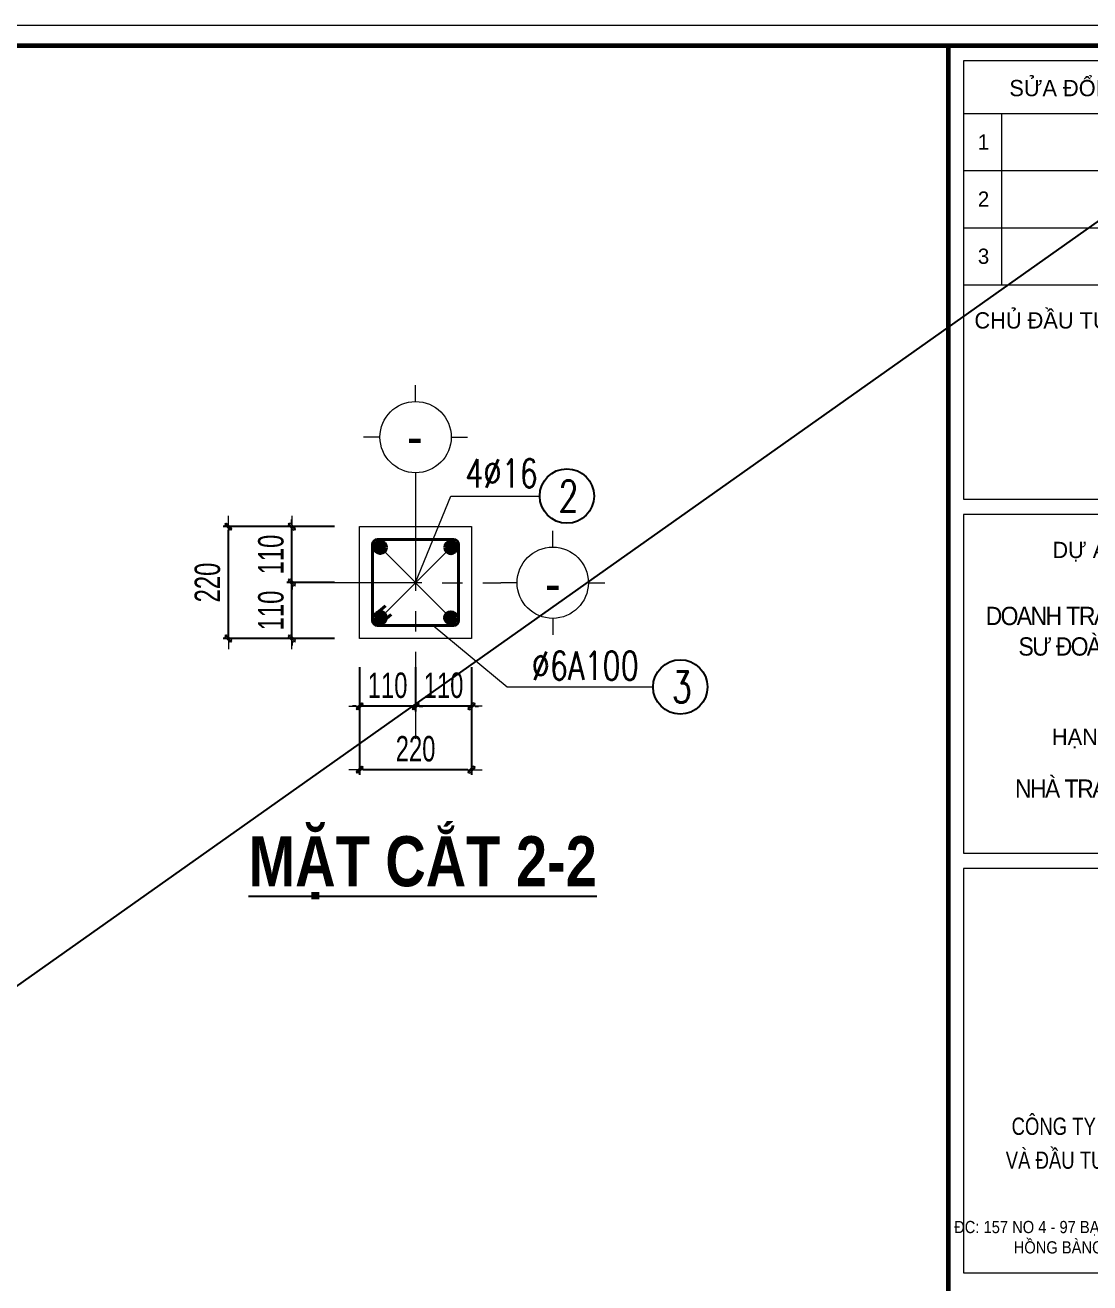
# Model space of a CAD drawing. Header units: millimetres. Extents: x 108335 to 288936, y -578047 to -548347.
# Drawn here: x 182717 to 185334, y -551438 to -548347 of the extents above; entities that cross this region are included whole.
import ezdxf
from ezdxf.enums import TextEntityAlignment as Align

# ---------------------------------------------------------------- set-up
doc = ezdxf.new("R2010")
doc.units = ezdxf.units.MM
doc.header["$MEASUREMENT"] = 0
doc.header["$PDMODE"] = 32
doc.linetypes.add('CENTER', pattern=[2, 1.25, -0.25, 0.25, -0.25])
doc.layers.get('Defpoints').update_dxf_attribs({"color": 1})
for name, color, linetype, lineweight in [('08. Net Text', 3, 'Continuous', 13), ('7', 7, 'Continuous', 13), ('EG Dim', 8, 'Continuous', 15), ('LC Dim', 8, 'Continuous', 18), ('LC ISO', 153, 'Continuous', 13), ('LC Net dam2', 6, 'Continuous', 40), ('LC Net dam3', 1, 'Continuous', 60), ('LC Net manh', 236, 'Continuous', 5), ('LC Net thay', 7, 'Continuous', 25), ('LC Text1', 3, 'Continuous', 20), ('LC Text2', 7, 'Continuous', 25), ('TRUC', 251, 'CENTER', 5)]:
    doc.layers.add(name, color=color, linetype=linetype, lineweight=lineweight)
doc.layers.add('KCS_Plotter', color=11, linetype='Continuous', plot=False)
doc.layers.add('Khungten_LCDI', color=7, linetype='Continuous')
doc.styles.add('HOATBIF', font='hoatbif.shx', dxfattribs={"width": 0.7})
doc.styles.add('Khungten', font='VHAVAN.TTF', dxfattribs={"width": 0.9, "height": 5000})
doc.styles.add('LC 1', font='VHAVANB.TTF')
doc.styles.add('LC 3', font='vnsimli.shx', dxfattribs={"width": 0.75})
doc.styles.add('LC3', font='VHARIALB.TTF', dxfattribs={"width": 0.8})
doc.styles.add('Text Khung Ten', font='VHAVAN.TTF')
doc.styles.add('Title', font='VHBLACK.TTF', dxfattribs={"width": 0.8})
doc.dimstyles.new('1-100(1-25)', dxfattribs={"dimscale": 25, "dimtxt": 2.5, "dimasz": 0.35, "dimexe": 0.5, "dimexo": 0, "dimgap": 0.8, "dimtad": 1, "dimdec": 0, "dimzin": 0, "dimdsep": 46, "dimtxsty": 'HOATBIF', "dimblk1": 'DOT', "dimblk2": 'DOT', "dimsah": 1, "dimcen": -1, "dimdle": 1, "dimclrd": 256, "dimclre": 256, "dimclrt": 4, "dimadec": 3, "dimazin": 2, "dimtfac": 0.3333333333333333, "dimtdec": 0, "dimtix": 1, "dimtmove": 2, "dimatfit": 3, "dimldrblk": 'DOT', "dimfxl": 1, "dimtvp": 0.8333333333333331, "dimtolj": 1, "dimtzin": 0, "dimarcsym": 0})

# ---------------------------------------------------------------- blocks, each defined once
blk = doc.blocks.new('Nha o can bo nhan vien Trung doan')
at = {"layer": 'Defpoints', "lineweight": 0}
blk.add_lwpolyline([(-1200.00012343745, -14850.00004839799), (-1200.00012343745, 14849.99995158711), (40799.99878725787, 14849.99995158711), (40799.99878725787, -14850.00004839799)], close=True, dxfattribs=at)
at = {"layer": 'Khungten_LCDI', "color": 5, "lineweight": 60}
blk.add_line((36600.02561790129, 14649.99995158711), (36600.02561790129, -14650.00004839799), dxfattribs=at)
at = {"layer": 'Khungten_LCDI', "color": 9, "lineweight": 15}
for p, q in [((36750.02492668007, 13981.27508135705), (40449.99970748153, 13981.27508135705)), ((37122.6573919765, 13981.27508135705), (37122.65739197647, 12296.77226440008)), ((36750.02492668007, 13419.77414237139), (40449.99970748531, 13419.77414237139)), ((36750.02492668007, 12858.27320338574), (40449.99970748912, 12858.27320338574)), ((36750.02492668007, 12296.77226440008), (40449.99970749291, 12296.77226440008))]:
    blk.add_line(p, q, dxfattribs=at)
at = {"layer": 'Khungten_LCDI', "color": 5, "lineweight": 60}
blk.add_lwpolyline([(-0.0001238546828972, -14650.00004839799), (-0.0001238546828972, 14649.99995158711), (40599.99878731748, 14649.99995158711), (40599.99878731748, -14650.00004839799)], close=True, dxfattribs=at)
at = {"layer": 'Khungten_LCDI', "color": 9, "lineweight": 15}
for points in [[(36750.02492668007, 10190.36210294892), (40449.99970750784, 10190.36210294892), (40449.99970747803, 14500.00051960397), (36750.02492668007, 14500.00051960397)], [(36750.02475617066, 6711.54223791709), (40449.99953696861, 6711.54223791709), (40449.99953696861, 10040.36283838949), (36750.02475617066, 10040.36283838949)], [(36750.0248122253, 2587.221389470175), (40449.99959302326, 2587.221389470175), (40449.99959302326, 6561.543118124687), (36750.0248122253, 6561.543118124687)]]:
    blk.add_lwpolyline(points, close=True, dxfattribs=at)
at = {"color": 7, "style": 'Khungten'}
for s, p in [('söa ®æi - modifications', (38600.01231707905, 14151.46173527586)), ('chñ ®Çu t\xad - project owner', (38565.57104288312, 11868.21693237895)), ('dù ¸n - project', (38565.57087237373, 9611.807436118037)), ('h¹ng môc - item', (38552.46489200726, 7775.596782881786))]:
    blk.add_text(s, height=159.9999958502171, dxfattribs=at).set_placement(p, align=Align.CENTER)
at = {"color": 7, "style": 'Title', "width": 0.8}
for s, p in [('c«ng ty cp t\xad vÊn thiÕt kÕ', (38594.21898141881, 3941.873547541157)), ('vµ ®Çu t\xad x©y dùng lª ch©n', (38594.21898141881, 3608.58728955234))]:
    blk.add_text(s, height=169.9999955908556, dxfattribs=at).set_placement(p, align=Align.CENTER)
at = {"color": 4, "char_height": 179.9999953314942, "attachment_point": 5, "style": 'Khungten'}
for s, insert, width in [('{\\f.VnArialH|b0|i0|c0|p34;\\W0.9;\\T0.9;doanh tr¹i c¸c ®¬n vÞ thuéc s\xad ®oµn 395/qu©n khu 3}', (38616.59552174496, 8868.3270234083), 3461.974560685278), ('{\\f.VnArialH|b0|i0|c0|p34;\\T0.9;nhµ tr¹m m¸y ph¸t ®iÖn}', (38609.02489433422, 7325.415616465599), 3712.55598912021)]:
    blk.add_mtext(s, dxfattribs=dict(at, insert=insert, width=width))
at = {"color": 7, "insert": (38600.01220262428, 3096.45683442288), "char_height": 120, "attachment_point": 2, "style": 'Khungten'}
blk.add_mtext_dynamic_manual_height_columns('®c: 157 no 4 - 97 b¹ch ®»ng - ph\xadêng h¹ lý   quËn hång bµng - thµnh phè h¶i phßng ', width=3886.568828173215, gutter_width=25, heights=[0], dxfattribs=at)
at = {"color": 7, "style": 'Khungten', "width": 0.8}
for tag, p in [('REVISION', (39498.75250059744, -10746.30400287262)), ('NGAYHT', (39546.07401225348, -11609.37096477947))]:
    blk.add_attdef(tag, text='', height=199.998925739526, dxfattribs=at).set_placement(p, align=Align.CENTER)
at = {"layer": '08. Net Text', "color": 7, "style": 'Text Khung Ten'}
blk.add_text('1', height=150, dxfattribs=at).set_placement((36891.65171673422, 13626.77400494443))
at = {"layer": '08. Net Text', "color": 7, "ltscale": 2, "style": 'Text Khung Ten'}
for s, p in [('2', (36891.65171673422, 13065.27306595877)), ('3', (36891.65171673422, 12503.77212697312))]:
    blk.add_text(s, height=150, dxfattribs=at).set_placement(p)
at = {"layer": 'LC Text1', "style": 'Title', "width": 1.485915225563214}
for tag, p, p2 in [('TENBANVE1', (36912.65752101321, -8885.760287350926), (40339.144821588, -8885.760287350926)), ('TENBANVE2', (36912.65752101321, -9562.465612738344), (40339.144821588, -9562.465612738344))]:
    blk.add_attdef(tag, text='', height=249.9999935159642, dxfattribs=at).set_placement(p, p2, align=Align.FIT)
at = {"layer": 'LC Text1', "style": 'Title', "width": 0.7}
blk.add_attdef('SOBANVE', text='', height=249.9999935159642, dxfattribs=at).set_placement((39561.98211139818, -13896.18076664111), align=Align.CENTER)
blk = doc.blocks.new('theptron1')
at = {"layer": 'LC Net dam3'}
for p, q in [((-0.5, 0), (0.5, 0)), ((-0.3535533905960619, 0.353553390592424), (0.3535533905960619, -0.353553390592424)), ((0.3535533905960619, 0.353553390592424), (-0.3535533905960619, -0.353553390592424)), ((0, 0.5), (0, -0.5))]:
    blk.add_line(p, q, dxfattribs=at)
blk.add_circle((0, 0), 0.4999999999978784, dxfattribs=at)
blk = doc.blocks.new('TTRUC')
at = {"layer": 'LC ISO'}
for p, q in [((0, 6.94551799677526), (0, 10.13175513561828)), ((-6.94551799677526, 0), (-10.13175513561828, 0)), ((6.94551799677526, 0), (10.13175513561828, 0)), ((0, -6.94551799677526), (0, -10.13175513561828))]:
    blk.add_line(p, q, dxfattribs=at)
at = {"layer": 'LC Net manh'}
blk.add_circle((0, 0), 6.94551799677526, dxfattribs=at)
blk = doc.blocks.new('DOT')
at = {"layer": 'LC Dim'}
blk.add_line((-3, 0), (3, 0), dxfattribs=at)
at = {"layer": 'LC Dim', "color": 4}
blk.add_line((-1, -1), (1, 1), dxfattribs=at)
blk.add_lwpolyline([(0.5, 1), (-1, -0.5), (-0.5, -1), (1, 0.5)], close=True, dxfattribs=at)
blk = doc.blocks.new('*D47')
at = {"layer": 'Defpoints', "color": 0, "ltscale": 500, "transparency": 16777216}
for p in [(183372.6057770838, -549716.8634413013), (183477.3975874536, -549716.8634413013), (183477.3975874536, -549854.3634413013)]:
    blk.add_point(p, dxfattribs=at)
at = {"layer": 'LC Dim', "lineweight": -2, "ltscale": 500, "transparency": 16777216}
for p, q in [((183477.3975874536, -549716.8634413013), (183360.1057770838, -549716.8634413013)), ((183372.6057770838, -549708.1134413013), (183372.6057770838, -549699.3634413013)), ((183372.6057770838, -549854.3634413013), (183372.6057770838, -549716.8634413013)), ((183477.3975874536, -549854.3634413013), (183360.1057770838, -549854.3634413013)), ((183372.6057770838, -549863.1134413013), (183372.6057770838, -549871.8634413013))]:
    blk.add_line(p, q, dxfattribs=at)
at = {"layer": 'LC Dim', "lineweight": -2, "ltscale": 500, "transparency": 16777216, "xscale": 8.75, "yscale": 8.75, "zscale": 8.75}
for p, rotation in [((183372.6057770838, -549716.8634413013), 270), ((183372.6057770838, -549854.3634413013), 90)]:
    blk.add_blockref('DOT', p, dxfattribs=dict(at, rotation=rotation))
at = {"layer": 'LC Dim', "color": 4, "ltscale": 500, "transparency": 16777216, "insert": (183321.3557770836, -549785.6134413012), "char_height": 62.5, "attachment_point": 5, "rotation": 90, "style": 'HOATBIF'}
blk.add_mtext('\\A1;110', dxfattribs=at)
blk = doc.blocks.new('_Dot')
at = {"color": 0, "linetype": 'ByBlock', "lineweight": -2}
blk.add_line((-0.5, 0), (-1, 0), dxfattribs=at)
at = {"color": 0, "linetype": 'ByBlock', "const_width": 0.5}
blk.add_lwpolyline([(-0.25, 0, 1), (0.25, 0, 1)], format="xyb", close=True, dxfattribs=at)
blk = doc.blocks.new('*D48')
at = {"layer": 'Defpoints', "color": 0, "ltscale": 500, "transparency": 16777216}
for p in [(183372.6057770838, -549579.3634413013), (183477.3975874536, -549579.3634413013), (183477.3975874536, -549716.8634413013)]:
    blk.add_point(p, dxfattribs=at)
at = {"layer": 'LC Dim', "lineweight": -2, "ltscale": 500, "transparency": 16777216}
for p, q in [((183372.6057770838, -549570.6134413013), (183372.6057770838, -549561.8634413013)), ((183477.3975874536, -549579.3634413013), (183360.1057770838, -549579.3634413013)), ((183372.6057770838, -549716.8634413013), (183372.6057770838, -549579.3634413013)), ((183477.3975874536, -549716.8634413013), (183360.1057770838, -549716.8634413013)), ((183372.6057770838, -549725.6134413013), (183372.6057770838, -549734.3634413013))]:
    blk.add_line(p, q, dxfattribs=at)
at = {"layer": 'LC Dim', "lineweight": -2, "ltscale": 500, "transparency": 16777216, "xscale": 8.75, "yscale": 8.75, "zscale": 8.75}
for p, rotation in [((183372.6057770838, -549579.3634413013), 270), ((183372.6057770838, -549716.8634413013), 90)]:
    blk.add_blockref('DOT', p, dxfattribs=dict(at, rotation=rotation))
at = {"layer": 'LC Dim', "color": 4, "ltscale": 500, "transparency": 16777216, "insert": (183321.3557770836, -549648.1134413012), "char_height": 62.5, "attachment_point": 5, "rotation": 90, "style": 'HOATBIF'}
blk.add_mtext('\\A1;110', dxfattribs=at)
blk = doc.blocks.new('*D49')
at = {"layer": 'Defpoints', "color": 0, "ltscale": 500, "transparency": 16777216}
for p in [(183216.6057770836, -549579.3634413013), (183477.3975874536, -549579.3634413013), (183477.3975874536, -549854.3634413013)]:
    blk.add_point(p, dxfattribs=at)
at = {"layer": 'LC Dim', "lineweight": -2, "ltscale": 500, "transparency": 16777216}
for p, q in [((183477.3975874536, -549579.3634413013), (183204.1057770836, -549579.3634413013)), ((183216.6057770836, -549845.6134413013), (183216.6057770836, -549588.1134413013)), ((183477.3975874536, -549854.3634413013), (183204.1057770836, -549854.3634413013))]:
    blk.add_line(p, q, dxfattribs=at)
at = {"layer": 'LC Dim', "lineweight": -2, "ltscale": 500, "transparency": 16777216, "xscale": 8.75, "yscale": 8.75, "zscale": 8.75}
for p, rotation in [((183216.6057770836, -549579.3634413013), 90), ((183216.6057770836, -549854.3634413013), 270)]:
    blk.add_blockref('DOT', p, dxfattribs=dict(at, rotation=rotation))
at = {"layer": 'LC Dim', "color": 4, "ltscale": 500, "transparency": 16777216, "insert": (183165.3557770834, -549716.8634413012), "char_height": 62.5, "attachment_point": 5, "rotation": 90, "style": 'HOATBIF'}
blk.add_mtext('\\A1;220', dxfattribs=at)
blk = doc.blocks.new('*D50')
at = {"layer": 'Defpoints', "color": 0, "ltscale": 500, "transparency": 16777216}
for p in [(183676.6875413671, -549924.734780269), (183814.1875413671, -549924.734780269), (183676.6875413671, -550020.9452055874)]:
    blk.add_point(p, dxfattribs=at)
at = {"layer": 'LC Dim', "lineweight": -2, "ltscale": 500, "transparency": 16777216}
for p, q in [((183676.6875413671, -549924.734780269), (183676.6875413671, -550033.4452055874)), ((183814.1875413671, -549924.734780269), (183814.1875413671, -550033.4452055874)), ((183667.9375413671, -550020.9452055874), (183659.1875413671, -550020.9452055874)), ((183814.1875413671, -550020.9452055874), (183676.6875413671, -550020.9452055874)), ((183822.9375413671, -550020.9452055874), (183831.6875413671, -550020.9452055874))]:
    blk.add_line(p, q, dxfattribs=at)
at = {"layer": 'LC Dim', "lineweight": -2, "ltscale": 500, "transparency": 16777216, "xscale": 8.75, "yscale": 8.75, "zscale": 8.75}
blk.add_blockref('DOT', (183676.6875413671, -550020.9452055874), dxfattribs=at)
at = {"layer": 'LC Dim', "lineweight": -2, "ltscale": 500, "transparency": 16777216, "xscale": 8.75, "yscale": 8.75, "zscale": 8.75, "rotation": 180}
blk.add_blockref('DOT', (183814.1875413671, -550020.9452055874), dxfattribs=at)
at = {"layer": 'LC Dim', "color": 4, "ltscale": 500, "transparency": 16777216, "insert": (183745.4375413671, -549969.6952055874), "char_height": 62.5, "attachment_point": 5, "style": 'HOATBIF'}
blk.add_mtext('\\A1;110', dxfattribs=at)
blk = doc.blocks.new('*D51')
at = {"layer": 'Defpoints', "color": 0, "ltscale": 500, "transparency": 16777216}
for p in [(183539.1875413671, -549924.734780269), (183676.6875413671, -549924.734780269), (183539.1875413671, -550020.9452055874)]:
    blk.add_point(p, dxfattribs=at)
at = {"layer": 'LC Dim', "lineweight": -2, "ltscale": 500, "transparency": 16777216}
for p, q in [((183539.1875413671, -549924.734780269), (183539.1875413671, -550033.4452055874)), ((183676.6875413671, -549924.734780269), (183676.6875413671, -550033.4452055874)), ((183530.4375413671, -550020.9452055874), (183521.6875413671, -550020.9452055874)), ((183676.6875413671, -550020.9452055874), (183539.1875413671, -550020.9452055874)), ((183685.4375413671, -550020.9452055874), (183694.1875413671, -550020.9452055874))]:
    blk.add_line(p, q, dxfattribs=at)
at = {"layer": 'LC Dim', "lineweight": -2, "ltscale": 500, "transparency": 16777216, "xscale": 8.75, "yscale": 8.75, "zscale": 8.75}
blk.add_blockref('DOT', (183539.1875413671, -550020.9452055874), dxfattribs=at)
at = {"layer": 'LC Dim', "lineweight": -2, "ltscale": 500, "transparency": 16777216, "xscale": 8.75, "yscale": 8.75, "zscale": 8.75, "rotation": 180}
blk.add_blockref('DOT', (183676.6875413671, -550020.9452055874), dxfattribs=at)
at = {"layer": 'LC Dim', "color": 4, "ltscale": 500, "transparency": 16777216, "insert": (183607.9375413671, -549969.6952055874), "char_height": 62.5, "attachment_point": 5, "style": 'HOATBIF'}
blk.add_mtext('\\A1;110', dxfattribs=at)
blk = doc.blocks.new('*D52')
at = {"layer": 'Defpoints', "color": 0, "ltscale": 500, "transparency": 16777216}
for p in [(183539.1875413671, -549924.734780269), (183814.1875413671, -549924.734780269), (183539.1875413671, -550176.9452055874)]:
    blk.add_point(p, dxfattribs=at)
at = {"layer": 'LC Dim', "lineweight": -2, "ltscale": 500, "transparency": 16777216}
for p, q in [((183539.1875413671, -549924.734780269), (183539.1875413671, -550189.4452055874)), ((183814.1875413671, -549924.734780269), (183814.1875413671, -550189.4452055874)), ((183805.4375413671, -550176.9452055874), (183547.9375413671, -550176.9452055874))]:
    blk.add_line(p, q, dxfattribs=at)
at = {"layer": 'LC Dim', "lineweight": -2, "ltscale": 500, "transparency": 16777216, "xscale": 8.75, "yscale": 8.75, "zscale": 8.75, "rotation": 180}
blk.add_blockref('DOT', (183539.1875413671, -550176.9452055874), dxfattribs=at)
at = {"layer": 'LC Dim', "lineweight": -2, "ltscale": 500, "transparency": 16777216, "xscale": 8.75, "yscale": 8.75, "zscale": 8.75}
blk.add_blockref('DOT', (183814.1875413671, -550176.9452055874), dxfattribs=at)
at = {"layer": 'LC Dim', "color": 4, "ltscale": 500, "transparency": 16777216, "insert": (183676.6875413671, -550125.6952055874), "char_height": 62.5, "attachment_point": 5, "style": 'HOATBIF'}
blk.add_mtext('\\A1;220', dxfattribs=at)
blk = doc.blocks.new('TIEUDE1')
at = {"layer": 'LC Text2', "color": 7, "style": 'LC 1'}
blk.add_attdef('TIªU§Ò', text='', height=5, dxfattribs=at).set_placement((0, 0), align=Align.BOTTOM_CENTER)
blk.add_attdef('TL', text='', height=3, dxfattribs=at).set_placement((0, -2), align=Align.TOP_CENTER)

msp = doc.modelspace()

# ---------------------------------------------------------------- linework, layer by layer
at = {"layer": '7'}
msp.add_lwpolyline([(183814.1875413671, -549579.3634413008), (183814.1875413671, -549854.3634413008), (183539.1875413671, -549854.3634413008), (183539.1875413671, -549579.3634413008)], close=True, dxfattribs=at)
at = {"layer": 'KCS_Plotter', "ltscale": 2}
msp.add_line((175535.461985076, -555772.278032997), (186035.580706048, -548347.193887738), dxfattribs=at)
at = {"layer": 'LC Dim', "ltscale": 2}
for p, q in [((183676.374239866, -549716.8634413008), (183763.2153885915, -549504.3573185699)), ((183763.2153885915, -549504.3573185699), (183981.6790990797, -549504.3573185699)), ((183589.8854855202, -549630.3355940778), (183762.8629942118, -549803.3912885238)), ((183763.0301984546, -549630.7949928367), (183590.1596941429, -549803.6654971465))]:
    msp.add_line(p, q, dxfattribs=at)
msp.add_lwpolyline([(183719.6193517698, -549822.6967746343), (183901.6431295463, -549973.5817371164), (184260.2955417176, -549973.5817371164)], dxfattribs=at)
at = {"layer": 'LC Net dam2'}
for p, q in [((183570.9375413666, -549801.2625650025), (183602.4180634121, -549774.2102762738)), ((183585.1520830873, -549822.6967746343), (183616.6326051318, -549795.6444859053))]:
    msp.add_line(p, q, dxfattribs=at)
msp.add_lwpolyline([(183782.4375413671, -549623.5301079676), (183782.4375413671, -549810.1967746343, -0.4142135623730951), (183769.9375413671, -549822.6967746343), (183583.4375413666, -549822.6967746343, -0.4142135623730951), (183570.9375413666, -549810.1967746343), (183570.9375413666, -549623.5301079673, -0.4142135623730951), (183583.4375413666, -549611.0301079673), (183769.9375413671, -549611.0301079676, -0.4142135623730951)], format="xyb", close=True, dxfattribs=at)
at = {"layer": 'LC Text2', "ltscale": 100}
for centre in [(184048.5620580342, -549504.3573185699), (184327.178500672, -549973.5817371164)]:
    msp.add_circle(centre, 66.88295895444898, dxfattribs=at)
at = {"layer": 'TRUC', "ltscale": 200}
for p, q in [((183676.6875413671, -549487.2102228298), (183676.6875413671, -550101.2243359459)), ((183442.1379838582, -549716.8634413008), (183886.1494772337, -549717.4049201184))]:
    msp.add_line(p, q, dxfattribs=at)

# ---------------------------------------------------------------- block references
at = {"layer": 'EG Dim', "yscale": 26.50061252340675, "zscale": 26.50061252340675}
for p, xscale, rotation in [((183589.8854855202, -549630.3355940778), 26.50061252340675, 90), ((183763.4895972135, -549630.3355940778), -26.50061252340675, 270), ((183589.8854855202, -549803.3912885238), -26.50061252340675, 90), ((183763.4895972135, -549803.3912885238), 26.50061252340675, 270)]:
    msp.add_blockref('theptron1', p, dxfattribs=dict(at, xscale=xscale, rotation=rotation))
at = {"layer": 'LC ISO', "xscale": 12.59805245045572, "yscale": 12.59805245045572, "zscale": 12.59805245045572}
for p in [(183676.6875413671, -549359.5698402186), (184013.7898598477, -549717.4049201184)]:
    msp.add_blockref('TTRUC', p, dxfattribs=at)
at = {"layer": 'LC Net thay', "xscale": 0.2500028331738406, "yscale": 0.2500028331738406, "zscale": 0.2500028331738406}
msp.add_blockref('Nha o can bo nhan vien Trung doan', (175835.4654157446, -552059.7359482659, 0.0007749805088951), dxfattribs=at)
at = {"layer": 'LC Text2'}
ref = msp.add_blockref('TIEUDE1', (183694.125572113, -550500.2583410759), dxfattribs=dict(at, xscale=25, yscale=25, zscale=25))
ref.add_attrib('TIªU§Ò', '%%UmÆt c¾t 2-2', dxfattribs={"color": 7, "height": 123.1103650632166, "style": 'LC3', "width": 0.8}).set_placement((183694.125572113, -550500.2583410759), align=Align.BOTTOM_CENTER)

# ---------------------------------------------------------------- texts
at = {"layer": 'LC Text1', "ltscale": 0.2, "style": 'LC 1', "width": 0.9}
for p in [(183674.6875413671, -549436.3199035896), (184013.7898598477, -549797.6549834893)]:
    msp.add_text('-', height=98.64267932616896, dxfattribs=at).set_placement(p, align=Align.BOTTOM_CENTER)
at = {"layer": 'LC Text2', "linetype": 'ByBlock', "style": 'LC 3', "width": 0.75}
for s, p in [('4%%C16', (183798.6937498172, -549482.9745204984)), ('%%C6A100', (183962, -549956))]:
    msp.add_text(s, height=69.44444606919485, dxfattribs=at).set_placement(p)
at = {"layer": 'LC Text2', "ltscale": 100, "style": 'LC 3', "width": 0.75}
for s, p in [('2', (184052.336355469, -549504.3573185699)), ('3', (184330.9527981069, -549973.5817789868))]:
    msp.add_text(s, height=76.38889067611436, dxfattribs=at).set_placement(p, align=Align.MIDDLE_CENTER)

# ---------------------------------------------------------------- dimensions: what is measured, and where the dimension line sits
at = {"layer": 'LC Dim', "ltscale": 500}
for base, p1, p2, angle, picture, middle in [((183216.6057770836, -549579.3634413013), (183477.3975874536, -549854.363441301), (183477.3975874536, -549579.363441301), 90, '*D49', (183165.3557770834, -549716.8634413012)), ((183372.6057770838, -549579.3634413013), (183477.3975874536, -549716.863441301), (183477.3975874536, -549579.363441301), 90, '*D48', (183321.3557770836, -549648.1134413012)), ((183372.6057770838, -549716.8634413013), (183477.3975874536, -549854.363441301), (183477.3975874536, -549716.863441301), 90, '*D47', (183321.3557770836, -549785.6134413012)), ((183539.1875413671, -550020.9452055874), (183676.6875413671, -549924.734780269), (183539.1875413671, -549924.734780269), 180, '*D51', (183607.9375413671, -549969.6952055874)), ((183539.1875413671, -550176.9452055874), (183814.1875413671, -549924.734780269), (183539.1875413671, -549924.734780269), 180, '*D52', (183676.6875413671, -550125.6952055874)), ((183676.6875413671, -550020.9452055874), (183814.1875413671, -549924.734780269), (183676.6875413671, -549924.734780269), 180, '*D50', (183745.4375413671, -549969.6952055874))]:
    dim = msp.add_linear_dim(base=base, p1=p1, p2=p2, angle=angle, dimstyle='1-100(1-25)', override={"dimlfac": 0.8}, dxfattribs=at)
    dim.commit()
    dim.dimension.update_dxf_attribs({"geometry": picture, "text_midpoint": middle})

doc.saveas('drawing.dxf')
